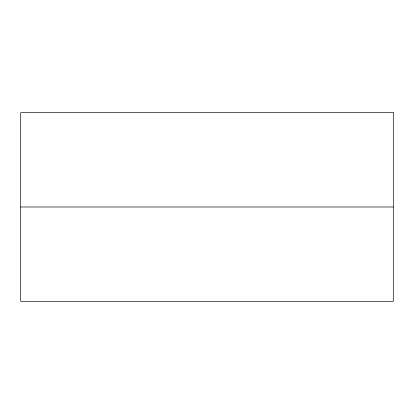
<?xml version="1.0" encoding="UTF-8"?>
<svg xmlns="http://www.w3.org/2000/svg" width="414" height="414" viewBox="0 0 414 414"><rect width="100%" height="100%" fill="white"/><g stroke="black" fill="none" stroke-linecap="round" stroke-linejoin="round"><path stroke-width="0.62" d="M20.7 207L393.3 207M393.3 112.665L20.7 112.665L20.7 301.335L393.3 301.335L393.3 112.665"/></g></svg>
